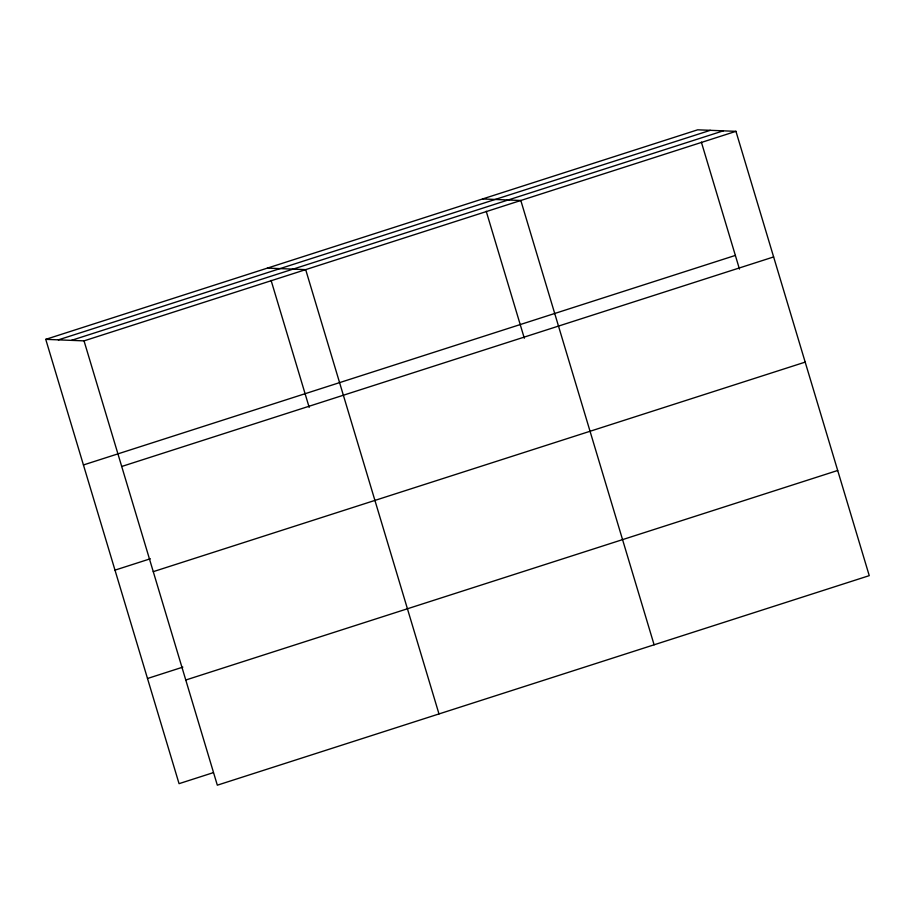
<?xml version="1.0" encoding="UTF-8"?>
<svg xmlns="http://www.w3.org/2000/svg" width="915" height="915" viewBox="0 0 915 915"><rect width="100%" height="100%" fill="white"/><g stroke="black" fill="none" stroke-linecap="round" stroke-linejoin="round"><path stroke-width="1.37" d="M45.75 339.351L697.676 129.816L735.946 131.337L869.25 575.649L217.324 785.184L84.031 340.872L45.75 339.351L179.054 783.663L213.046 772.74M58.377 339.854L710.303 130.319M71.393 340.369L723.319 130.834M84.031 340.872L735.946 131.337M83.437 464.957L735.351 255.422M121.718 466.478L773.633 256.943M114.993 570.137L150.346 558.768M153.263 571.658L805.189 362.123M147.498 678.495L182.851 667.126M185.779 680.017L837.694 470.482M482.537 198.955L520.818 200.488L654.111 644.801M267.409 268.106L305.679 269.628L438.983 713.94M701.359 142.1L739.457 269.079M486.22 211.251L524.318 338.23M271.092 280.39L309.19 407.381"/></g></svg>
